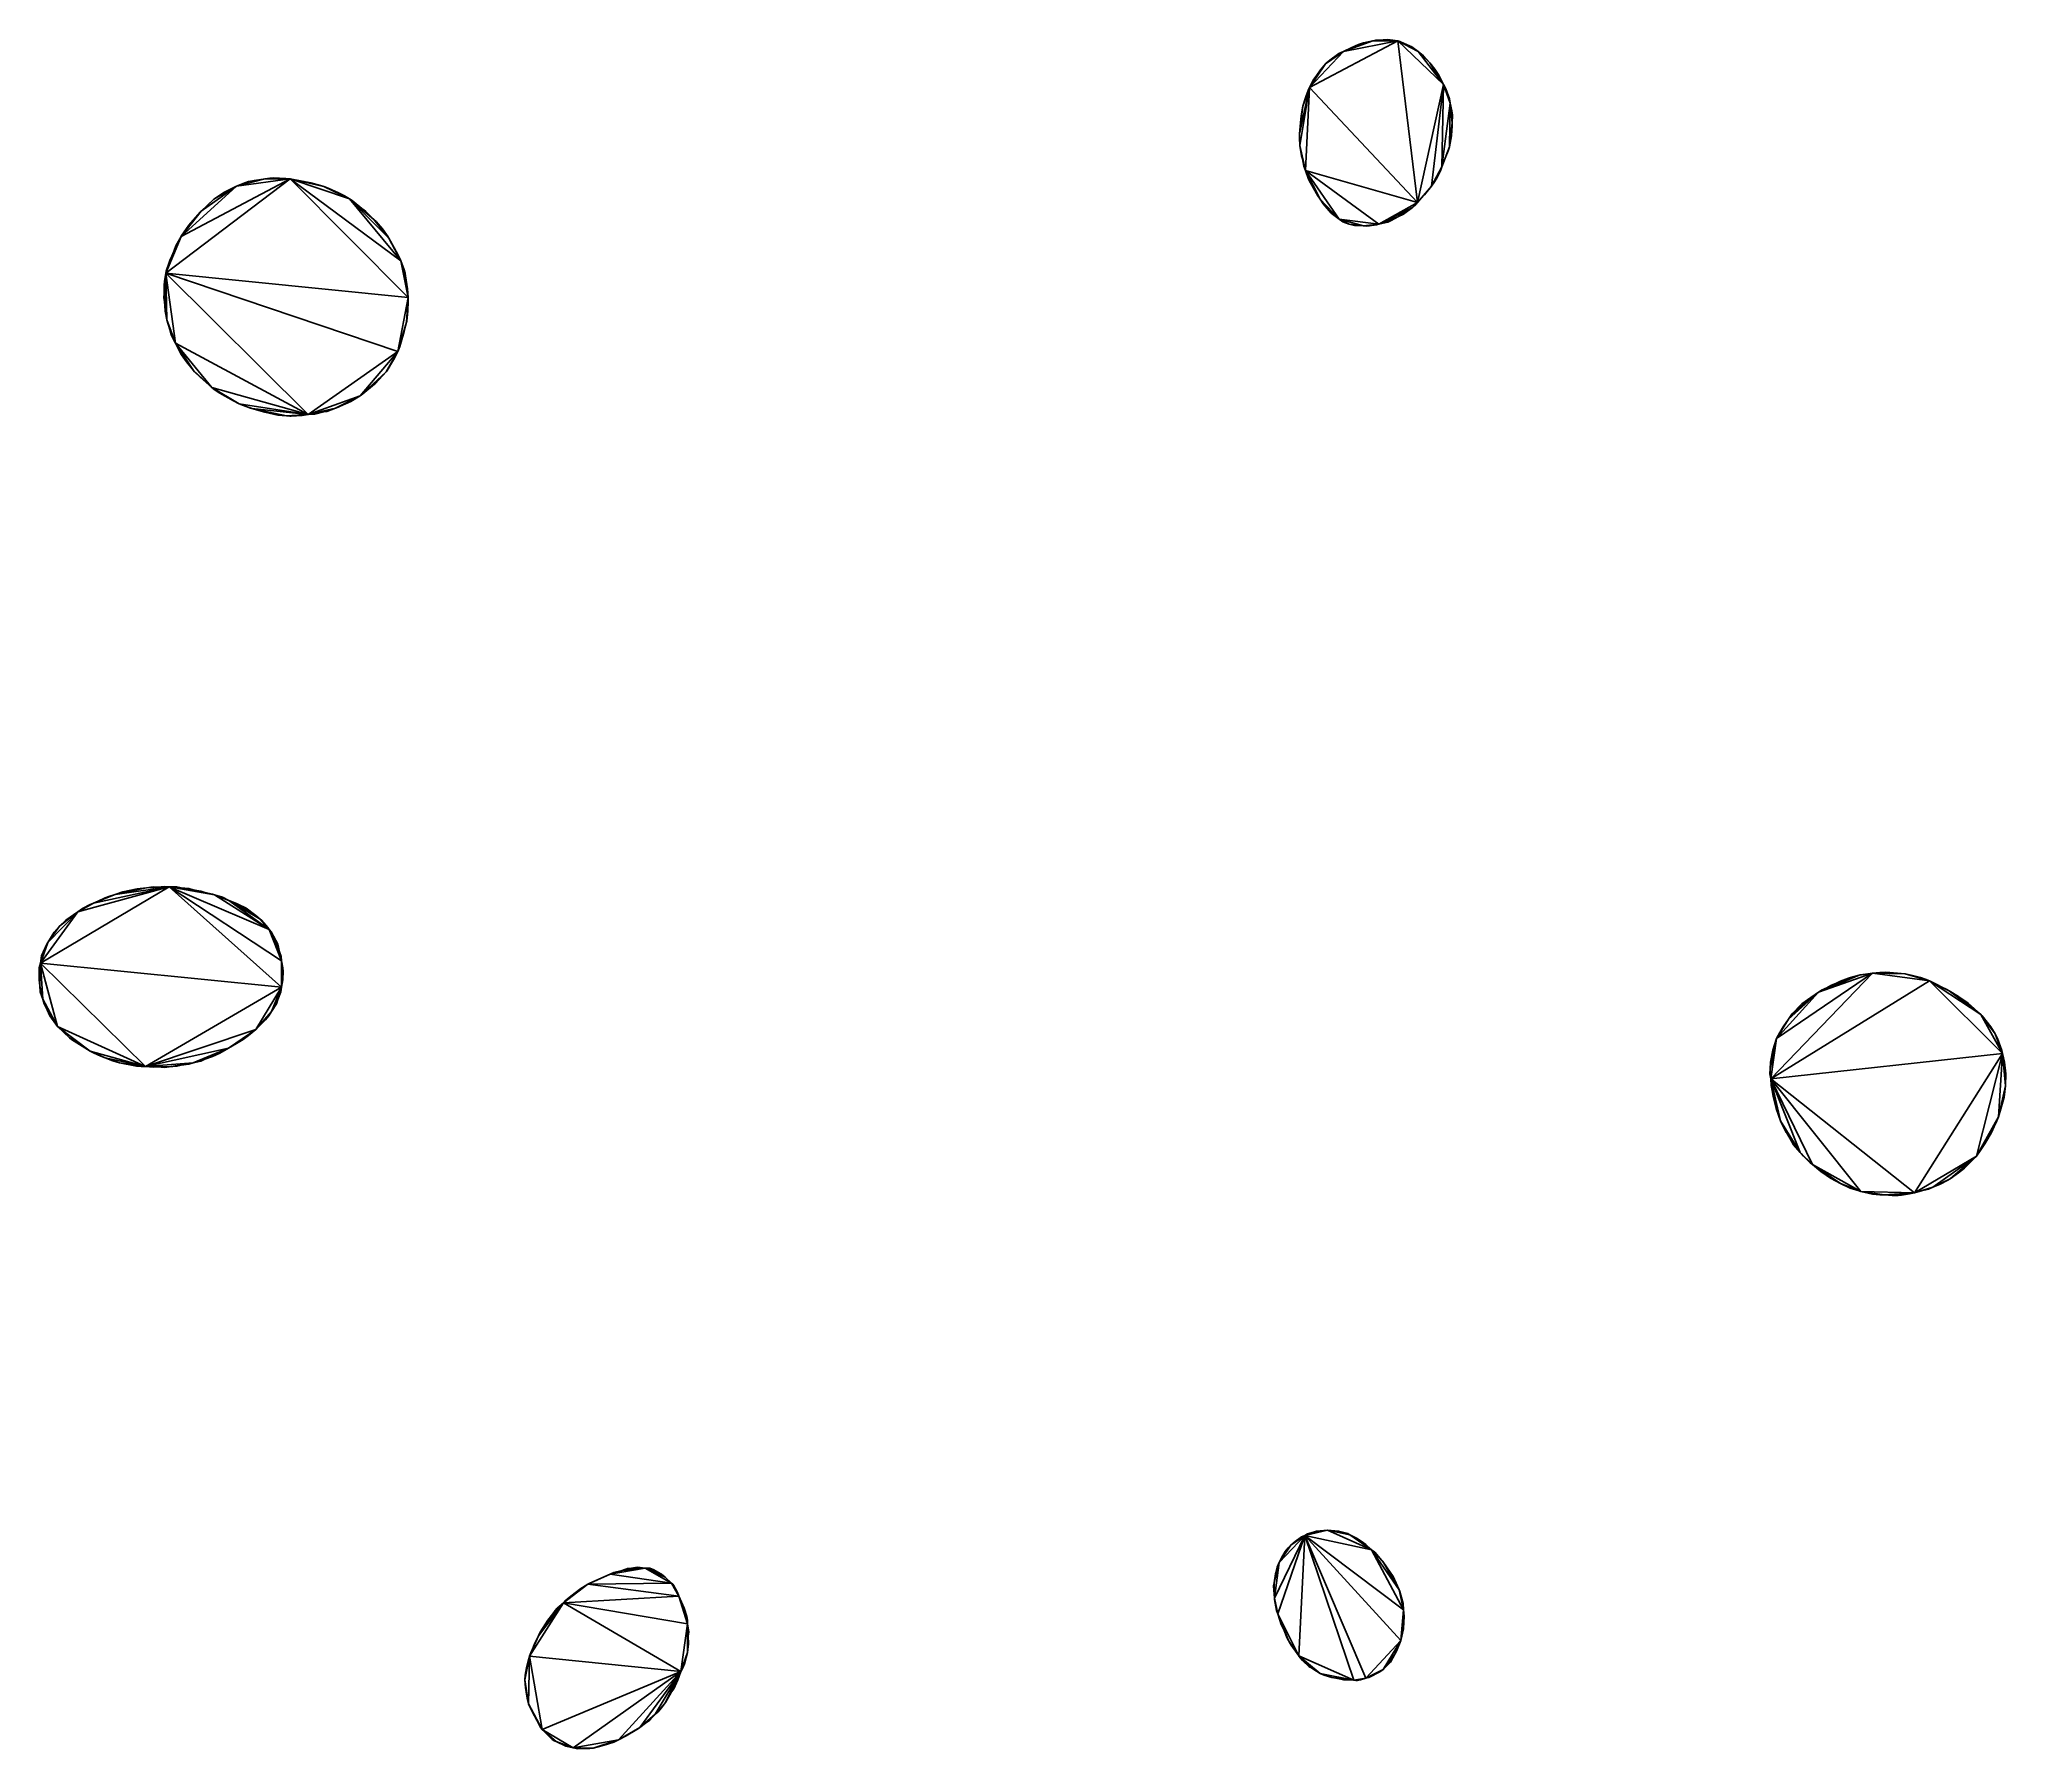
# Model space of a CAD drawing. Extents: x -57 to 72, y -54 to 58.
import ezdxf

# ---------------------------------------------------------------- set-up
doc = ezdxf.new("R2010")
doc.units = 0

msp = doc.modelspace()

# ---------------------------------------------------------------- linework, layer by layer
for points in [[(32.45, 57.97, 152), (28.9, 57.28, 152), (26.66, 54.91, 152)], [(33.74, 47.39, 152), (32.45, 57.97, 152), (26.66, 54.91, 152)], [(30.82, 57.98, 152), (29.88, 57.73, 152), (28.9, 57.28, 152)], [(32.45, 57.97, 152), (30.82, 57.98, 152), (28.9, 57.28, 152)], [(30.82, 57.98, 152), (30.21, 57.85, 152), (29.88, 57.73, 152)], [(31.16, 58.02, 152), (31.01, 58.02, 152), (30.82, 57.98, 152)], [(32.45, 57.97, 152), (31.16, 58.02, 152), (30.82, 57.98, 152)], [(32.45, 57.97, 152), (31.8, 58.07, 152), (31.16, 58.02, 152)], [(32.87, 57.79, 152), (32.59, 57.93, 152), (32.45, 57.97, 152)], [(33.78, 57.28, 152), (32.87, 57.79, 152), (32.45, 57.97, 152)], [(35.45, 55.11, 152), (33.78, 57.28, 152), (32.45, 57.97, 152)], [(33.74, 47.39, 152), (35.45, 55.11, 152), (32.45, 57.97, 152)], [(28.9, 57.28, 152), (27.72, 56.47, 152), (26.66, 54.91, 152)], [(28.9, 57.28, 152), (28.01, 56.71, 152), (27.72, 56.47, 152)], [(28.01, 56.71, 152), (27.78, 56.54, 152), (27.72, 56.47, 152)], [(28.9, 57.28, 152), (28.59, 57.14, 152), (28.01, 56.71, 152)], [(29.88, 57.73, 152), (29.4, 57.52, 152), (28.9, 57.28, 152)], [(33.78, 57.28, 152), (33.36, 57.59, 152), (32.87, 57.79, 152)], [(34.54, 56.54, 152), (34.14, 56.99, 152), (33.78, 57.28, 152)], [(35.45, 55.11, 152), (34.54, 56.54, 152), (33.78, 57.28, 152)], [(27.72, 56.47, 152), (27.15, 55.72, 152), (26.66, 54.91, 152)], [(27.15, 55.72, 152), (26.95, 55.46, 152), (26.66, 54.91, 152)], [(27.72, 56.47, 152), (27.39, 56.07, 152), (27.15, 55.72, 152)], [(35.45, 55.11, 152), (34.87, 56.12, 152), (34.54, 56.54, 152)], [(35.45, 55.11, 152), (35.13, 55.72, 152), (34.87, 56.12, 152)], [(26.66, 54.91, 152), (26.24, 53.69, 152), (26.02, 51.88, 152)], [(26.66, 54.91, 152), (26.02, 51.88, 152), (26.03, 51.12, 152)], [(26.66, 54.91, 152), (26.03, 51.12, 152), (26.41, 49.48, 152)], [(26.66, 54.91, 152), (26.42, 54.31, 152), (26.24, 53.69, 152)], [(26.42, 54.31, 152), (26.38, 54.18, 152), (26.24, 53.69, 152)], [(33.74, 47.39, 152), (26.66, 54.91, 152), (26.41, 49.48, 152)], [(26.66, 54.91, 152), (26.58, 54.73, 152), (26.42, 54.31, 152)], [(33.74, 47.39, 152), (34.65, 48.46, 152), (35.45, 55.11, 152)], [(34.65, 48.46, 152), (35.33, 49.73, 152), (35.45, 55.11, 152)], [(35.33, 49.73, 152), (35.87, 53.88, 152), (35.45, 55.11, 152)], [(35.87, 53.88, 152), (35.53, 54.97, 152), (35.45, 55.11, 152)], [(35.87, 53.88, 152), (35.6, 54.82, 152), (35.53, 54.97, 152)], [(35.87, 53.88, 152), (35.83, 54.18, 152), (35.6, 54.82, 152)], [(26.24, 53.69, 152), (26.07, 52.61, 152), (26.02, 51.88, 152)], [(26.24, 53.69, 152), (26.12, 53.06, 152), (26.07, 52.61, 152)], [(35.33, 49.73, 152), (35.83, 51.03, 152), (35.87, 53.88, 152)], [(35.83, 51.03, 152), (36.01, 52.61, 152), (35.87, 53.88, 152)], [(36.01, 52.61, 152), (35.98, 53.39, 152), (35.87, 53.88, 152)], [(36.01, 52.61, 152), (36.03, 53.11, 152), (35.98, 53.39, 152)], [(26.02, 51.88, 152), (26.01, 51.82, 152), (26.02, 51.59, 152)], [(26.02, 51.88, 152), (26.02, 51.59, 152), (26.03, 51.12, 152)], [(35.83, 51.03, 152), (35.97, 51.8, 152), (36.01, 52.61, 152)], [(35.83, 51.03, 152), (35.96, 51.76, 152), (35.97, 51.8, 152)], [(35.97, 51.8, 152), (36.02, 52.39, 152), (36.01, 52.61, 152)], [(26.03, 51.12, 152), (26.14, 50.45, 152), (26.2, 50.24, 152)], [(26.03, 51.12, 152), (26.2, 50.24, 152), (26.41, 49.48, 152)], [(26.2, 50.24, 152), (26.29, 49.77, 152), (26.41, 49.48, 152)], [(35.33, 49.73, 152), (35.56, 50.29, 152), (35.83, 51.03, 152)], [(35.56, 50.29, 152), (35.74, 50.77, 152), (35.83, 51.03, 152)], [(-41.72, 48.94, 152), (-42.8, 48.76, 152), (-43.59, 48.46, 152)], [(-40.08, 48.93, 152), (-41.72, 48.94, 152), (-43.59, 48.46, 152)], [(-41.72, 48.94, 152), (-42.42, 48.83, 152), (-42.8, 48.76, 152)], [(-41.18, 49, 152), (-41.41, 48.98, 152), (-41.72, 48.94, 152)], [(-40.08, 48.93, 152), (-41.18, 49, 152), (-41.72, 48.94, 152)], [(-40.08, 48.93, 152), (-40.36, 48.95, 152), (-41.18, 49, 152)], [(26.41, 49.48, 152), (26.61, 48.92, 152), (26.73, 48.67, 152)], [(26.41, 49.48, 152), (26.73, 48.67, 152), (27.36, 47.6, 152)], [(26.41, 49.48, 152), (27.36, 47.6, 152), (28.61, 46.29, 152)], [(26.41, 49.48, 152), (28.61, 46.29, 152), (31.21, 45.96, 152)], [(26.41, 49.48, 152), (31.21, 45.96, 152), (33.74, 47.39, 152)], [(34.65, 48.46, 152), (34.82, 48.67, 152), (35.33, 49.73, 152)], [(34.82, 48.67, 152), (35.01, 48.99, 152), (35.33, 49.73, 152)], [(35.01, 48.99, 152), (35.25, 49.46, 152), (35.33, 49.73, 152)], [(-40.08, 48.93, 152), (-47.22, 45.17, 152), (-48.22, 42.77, 152)], [(-32.35, 41.16, 152), (-40.08, 48.93, 152), (-48.22, 42.77, 152)], [(-40.08, 48.93, 152), (-43.59, 48.46, 152), (-47.22, 45.17, 152)], [(-43.59, 48.46, 152), (-45.92, 46.82, 152), (-47.22, 45.17, 152)], [(-43.59, 48.46, 152), (-45.07, 47.6, 152), (-45.92, 46.82, 152)], [(-43.59, 48.46, 152), (-44.38, 48.07, 152), (-45.07, 47.6, 152)], [(-42.8, 48.76, 152), (-43.06, 48.68, 152), (-43.59, 48.46, 152)], [(-38.72, 48.68, 152), (-39.18, 48.77, 152), (-40.08, 48.93, 152)], [(-37.88, 48.44, 152), (-38.72, 48.68, 152), (-40.08, 48.93, 152)], [(-36.2, 47.63, 152), (-37.88, 48.44, 152), (-40.08, 48.93, 152)], [(-32.84, 43.56, 152), (-36.2, 47.63, 152), (-40.08, 48.93, 152)], [(-32.35, 41.16, 152), (-32.84, 43.56, 152), (-40.08, 48.93, 152)], [(-37.88, 48.44, 152), (-37.94, 48.46, 152), (-38.72, 48.68, 152)], [(-36.91, 48.01, 152), (-37.6, 48.33, 152), (-37.88, 48.44, 152)], [(-36.2, 47.63, 152), (-36.91, 48.01, 152), (-37.88, 48.44, 152)], [(-36.2, 47.63, 152), (-36.53, 47.82, 152), (-36.91, 48.01, 152)], [(26.73, 48.67, 152), (27.21, 47.83, 152), (27.36, 47.6, 152)], [(33.74, 47.39, 152), (34.21, 47.88, 152), (34.65, 48.46, 152)], [(-45.92, 46.82, 152), (-46.71, 45.91, 152), (-47.22, 45.17, 152)], [(-45.92, 46.82, 152), (-45.97, 46.76, 152), (-46.71, 45.91, 152)], [(-45.07, 47.6, 152), (-45.15, 47.53, 152), (-45.92, 46.82, 152)], [(-35.39, 47, 152), (-36.03, 47.52, 152), (-36.2, 47.63, 152)], [(-34.6, 46.28, 152), (-35.39, 47, 152), (-36.2, 47.63, 152)], [(-33.63, 45.06, 152), (-34.6, 46.28, 152), (-36.2, 47.63, 152)], [(-32.84, 43.56, 152), (-33.63, 45.06, 152), (-36.2, 47.63, 152)], [(-34.6, 46.28, 152), (-35.25, 46.9, 152), (-35.39, 47, 152)], [(-34.6, 46.28, 152), (-35.13, 46.79, 152), (-35.25, 46.9, 152)], [(27.36, 47.6, 152), (27.57, 47.3, 152), (27.83, 46.99, 152)], [(27.36, 47.6, 152), (27.83, 46.99, 152), (28.61, 46.29, 152)], [(27.83, 46.99, 152), (28.08, 46.69, 152), (28.61, 46.29, 152)], [(31.21, 45.96, 152), (33.41, 47.06, 152), (33.74, 47.39, 152)], [(31.21, 45.96, 152), (32.45, 46.44, 152), (33.41, 47.06, 152)], [(31.21, 45.96, 152), (32.01, 46.2, 152), (32.45, 46.44, 152)], [(32.45, 46.44, 152), (32.82, 46.63, 152), (33.41, 47.06, 152)], [(33.41, 47.06, 152), (33.46, 47.1, 152), (33.74, 47.39, 152)], [(33.46, 47.1, 152), (33.64, 47.26, 152), (33.74, 47.39, 152)], [(-47.22, 45.17, 152), (-48.01, 43.45, 152), (-48.22, 42.77, 152)], [(-47.22, 45.17, 152), (-47.84, 43.88, 152), (-48.01, 43.45, 152)], [(-47.22, 45.17, 152), (-47.71, 44.18, 152), (-47.84, 43.88, 152)], [(-47.22, 45.17, 152), (-47.57, 44.55, 152), (-47.71, 44.18, 152)], [(-46.71, 45.91, 152), (-47.21, 45.19, 152), (-47.22, 45.17, 152)], [(-34.04, 45.67, 152), (-34.46, 46.14, 152), (-34.6, 46.28, 152)], [(-33.65, 45.1, 152), (-34.04, 45.67, 152), (-34.6, 46.28, 152)], [(-33.63, 45.06, 152), (-33.65, 45.1, 152), (-34.6, 46.28, 152)], [(-33.65, 45.1, 152), (-33.67, 45.13, 152), (-34.04, 45.67, 152)], [(-33.63, 45.06, 152), (-33.64, 45.08, 152), (-33.65, 45.1, 152)], [(28.61, 46.29, 152), (28.85, 46.12, 152), (29.27, 45.96, 152)], [(28.61, 46.29, 152), (29.27, 45.96, 152), (30.2, 45.85, 152)], [(28.61, 46.29, 152), (30.2, 45.85, 152), (31.21, 45.96, 152)], [(29.27, 45.96, 152), (29.62, 45.88, 152), (30.2, 45.85, 152)], [(30.2, 45.85, 152), (30.58, 45.85, 152), (31.21, 45.96, 152)], [(30.2, 45.85, 152), (30.41, 45.83, 152), (30.58, 45.85, 152)], [(30.58, 45.85, 152), (31.06, 45.93, 152), (31.21, 45.96, 152)], [(31.21, 45.96, 152), (31.8, 46.1, 152), (32.01, 46.2, 152)], [(-47.84, 43.88, 152), (-47.97, 43.58, 152), (-48.01, 43.45, 152)], [(-33.03, 43.99, 152), (-33.24, 44.38, 152), (-33.63, 45.06, 152)], [(-32.84, 43.56, 152), (-33.03, 43.99, 152), (-33.63, 45.06, 152)], [(-48.22, 42.77, 152), (-48.31, 42.22, 152), (-48.33, 41.97, 152)], [(-48.22, 42.77, 152), (-48.33, 41.97, 152), (-48.33, 41.43, 152)], [(-48.22, 42.77, 152), (-48.33, 41.43, 152), (-48.32, 40.88, 152)], [(-48.22, 42.77, 152), (-48.32, 40.88, 152), (-48.3, 40.64, 152)], [(-48.22, 42.77, 152), (-48.3, 40.64, 152), (-48.15, 39.7, 152)], [(-48.01, 43.45, 152), (-48.2, 42.88, 152), (-48.22, 42.77, 152)], [(-33.04, 37.64, 152), (-32.35, 41.16, 152), (-48.22, 42.77, 152)], [(-38.9, 33.5, 152), (-33.04, 37.64, 152), (-48.22, 42.77, 152)], [(-48.22, 42.77, 152), (-48.15, 39.7, 152), (-47.6, 38.17, 152)], [(-48.22, 42.77, 152), (-47.6, 38.17, 152), (-38.9, 33.5, 152)], [(-32.56, 42.77, 152), (-32.62, 42.97, 152), (-32.84, 43.56, 152)], [(-32.54, 42.59, 152), (-32.56, 42.77, 152), (-32.84, 43.56, 152)], [(-32.35, 41.16, 152), (-32.54, 42.59, 152), (-32.84, 43.56, 152)], [(-32.35, 41.16, 152), (-32.4, 41.73, 152), (-32.54, 42.59, 152)], [(-48.33, 41.43, 152), (-48.35, 41.16, 152), (-48.32, 40.88, 152)], [(-48.3, 40.64, 152), (-48.26, 40.28, 152), (-48.15, 39.7, 152)], [(-33.04, 37.64, 152), (-32.47, 39.55, 152), (-32.35, 41.16, 152)], [(-32.47, 39.55, 152), (-32.38, 40.27, 152), (-32.35, 41.16, 152)], [(-32.47, 39.55, 152), (-32.45, 39.61, 152), (-32.38, 40.27, 152)], [(-32.38, 40.27, 152), (-32.35, 40.94, 152), (-32.35, 41.16, 152)], [(-48.15, 39.7, 152), (-48.11, 39.57, 152), (-47.96, 39.08, 152)], [(-48.15, 39.7, 152), (-47.96, 39.08, 152), (-47.6, 38.17, 152)], [(-47.96, 39.08, 152), (-47.87, 38.75, 152), (-47.6, 38.17, 152)], [(-47.87, 38.75, 152), (-47.81, 38.59, 152), (-47.6, 38.17, 152)], [(-33.04, 37.64, 152), (-32.81, 38.27, 152), (-32.47, 39.55, 152)], [(-32.81, 38.27, 152), (-32.61, 38.94, 152), (-32.47, 39.55, 152)], [(-47.6, 38.17, 152), (-47.23, 37.47, 152), (-47.2, 37.42, 152)], [(-47.6, 38.17, 152), (-47.2, 37.42, 152), (-46.42, 36.39, 152)], [(-47.6, 38.17, 152), (-46.42, 36.39, 152), (-45.22, 35.28, 152)], [(-47.6, 38.17, 152), (-45.22, 35.28, 152), (-38.9, 33.5, 152)], [(-47.2, 37.42, 152), (-46.87, 36.96, 152), (-46.42, 36.39, 152)], [(-38.9, 33.5, 152), (-35.49, 34.73, 152), (-33.04, 37.64, 152)], [(-35.49, 34.73, 152), (-33.79, 36.3, 152), (-33.04, 37.64, 152)], [(-33.79, 36.3, 152), (-33.73, 36.39, 152), (-33.04, 37.64, 152)], [(-33.73, 36.39, 152), (-33.31, 37.08, 152), (-33.04, 37.64, 152)], [(-33.04, 37.64, 152), (-32.91, 37.95, 152), (-32.81, 38.27, 152)], [(-46.42, 36.39, 152), (-46.39, 36.34, 152), (-46.34, 36.29, 152)], [(-46.42, 36.39, 152), (-46.34, 36.29, 152), (-45.22, 35.28, 152)], [(-46.34, 36.29, 152), (-45.98, 35.94, 152), (-45.22, 35.28, 152)], [(-35.49, 34.73, 152), (-34.55, 35.49, 152), (-33.79, 36.3, 152)], [(-34.55, 35.49, 152), (-34.5, 35.54, 152), (-33.79, 36.3, 152)], [(-33.79, 36.3, 152), (-33.76, 36.34, 152), (-33.73, 36.39, 152)], [(-45.22, 35.28, 152), (-45.12, 35.18, 152), (-44.68, 34.9, 152)], [(-45.22, 35.28, 152), (-44.68, 34.9, 152), (-43.42, 34.21, 152)], [(-45.22, 35.28, 152), (-43.42, 34.21, 152), (-38.9, 33.5, 152)], [(-44.68, 34.9, 152), (-43.8, 34.41, 152), (-43.42, 34.21, 152)], [(-35.49, 34.73, 152), (-35.32, 34.85, 152), (-34.55, 35.49, 152)], [(-43.42, 34.21, 152), (-42.68, 33.92, 152), (-42.6, 33.9, 152)], [(-43.42, 34.21, 152), (-42.6, 33.9, 152), (-38.9, 33.5, 152)], [(-42.68, 33.92, 152), (-42.63, 33.91, 152), (-42.6, 33.9, 152)], [(-42.6, 33.9, 152), (-41.75, 33.66, 152), (-40.32, 33.41, 152)], [(-42.6, 33.9, 152), (-40.32, 33.41, 152), (-38.9, 33.5, 152)], [(-41.75, 33.66, 152), (-40.89, 33.47, 152), (-40.32, 33.41, 152)], [(-40.32, 33.41, 152), (-40.02, 33.4, 152), (-38.9, 33.5, 152)], [(-40.02, 33.4, 152), (-39.29, 33.44, 152), (-38.9, 33.5, 152)], [(-38.9, 33.5, 152), (-37.12, 33.91, 152), (-35.49, 34.73, 152)], [(-38.9, 33.5, 152), (-37.89, 33.67, 152), (-37.12, 33.91, 152)], [(-38.9, 33.5, 152), (-38.48, 33.53, 152), (-37.89, 33.67, 152)], [(-37.89, 33.67, 152), (-37.68, 33.7, 152), (-37.12, 33.91, 152)], [(-37.12, 33.91, 152), (-36.81, 34.05, 152), (-35.49, 34.73, 152)], [(-37.12, 33.91, 152), (-36.93, 33.99, 152), (-36.81, 34.05, 152)], [(-36.81, 34.05, 152), (-36.1, 34.36, 152), (-35.49, 34.73, 152)], [(-40.32, 33.41, 152), (-40.11, 33.4, 152), (-40.02, 33.4, 152)], [(-48, 2.57, 152), (-48.28, 2.59, 152), (-48.79, 2.55, 152)], [(-48, 2.57, 152), (-53.98, 0.94, 152), (-56.44, -2.43, 152)], [(-40.64, -4, 152), (-48, 2.57, 152), (-56.44, -2.43, 152)], [(-48, 2.57, 152), (-52.97, 1.5, 152), (-53.98, 0.94, 152)], [(-52.97, 1.5, 152), (-53.64, 1.17, 152), (-53.98, 0.94, 152)], [(-52.97, 1.5, 152), (-53.18, 1.42, 152), (-53.64, 1.17, 152)], [(-48, 2.57, 152), (-51.54, 2.08, 152), (-52.97, 1.5, 152)], [(-51.54, 2.08, 152), (-52.66, 1.63, 152), (-52.97, 1.5, 152)], [(-51.54, 2.08, 152), (-52.19, 1.85, 152), (-52.66, 1.63, 152)], [(-51.54, 2.08, 152), (-51.96, 1.95, 152), (-52.19, 1.85, 152)], [(-48, 2.57, 152), (-49.48, 2.51, 152), (-51.54, 2.08, 152)], [(-49.48, 2.51, 152), (-50.1, 2.44, 152), (-51.54, 2.08, 152)], [(-50.1, 2.44, 152), (-51.05, 2.24, 152), (-51.54, 2.08, 152)], [(-49.48, 2.51, 152), (-49.86, 2.47, 152), (-50.1, 2.44, 152)], [(-48.79, 2.55, 152), (-49.06, 2.57, 152), (-49.48, 2.51, 152)], [(-48, 2.57, 152), (-48.79, 2.55, 152), (-49.48, 2.51, 152)], [(-47.22, 2.51, 152), (-47.5, 2.57, 152), (-48, 2.57, 152)], [(-46.44, 2.38, 152), (-47.22, 2.51, 152), (-48, 2.57, 152)], [(-45.03, 2.05, 152), (-46.44, 2.38, 152), (-48, 2.57, 152)], [(-41.45, -0.21, 152), (-45.03, 2.05, 152), (-48, 2.57, 152)], [(-40.64, -2.27, 152), (-41.45, -0.21, 152), (-48, 2.57, 152)], [(-40.64, -4, 152), (-40.64, -2.27, 152), (-48, 2.57, 152)], [(-46.44, 2.38, 152), (-46.72, 2.46, 152), (-47.22, 2.51, 152)], [(-45.66, 2.21, 152), (-45.94, 2.3, 152), (-46.44, 2.38, 152)], [(-45.03, 2.05, 152), (-45.66, 2.21, 152), (-46.44, 2.38, 152)], [(-45.03, 2.05, 152), (-45.16, 2.1, 152), (-45.66, 2.21, 152)], [(-44.52, 1.89, 152), (-44.7, 1.95, 152), (-45.03, 2.05, 152)], [(-44.1, 1.69, 152), (-44.52, 1.89, 152), (-45.03, 2.05, 152)], [(-41.45, -0.21, 152), (-44.1, 1.69, 152), (-45.03, 2.05, 152)], [(-44.1, 1.69, 152), (-44.38, 1.82, 152), (-44.52, 1.89, 152)], [(-43.46, 1.41, 152), (-43.6, 1.49, 152), (-44.1, 1.69, 152)], [(-42.04, 0.45, 152), (-43.46, 1.41, 152), (-44.1, 1.69, 152)], [(-41.45, -0.21, 152), (-42.04, 0.45, 152), (-44.1, 1.69, 152)], [(-42.04, 0.45, 152), (-42.96, 1.17, 152), (-43.46, 1.41, 152)], [(-53.98, 0.94, 152), (-55.95, -1.07, 152), (-56.44, -2.43, 152)], [(-53.98, 0.94, 152), (-55.18, -0.01, 152), (-55.95, -1.07, 152)], [(-53.98, 0.94, 152), (-54.77, 0.39, 152), (-55.18, -0.01, 152)], [(-53.64, 1.17, 152), (-53.75, 1.11, 152), (-53.98, 0.94, 152)], [(-42.04, 0.45, 152), (-42.32, 0.7, 152), (-42.96, 1.17, 152)], [(-41.8, 0.21, 152), (-41.96, 0.39, 152), (-42.04, 0.45, 152)], [(-41.54, -0.08, 152), (-41.8, 0.21, 152), (-42.04, 0.45, 152)], [(-41.45, -0.21, 152), (-41.54, -0.08, 152), (-42.04, 0.45, 152)], [(-55.95, -1.07, 152), (-56.37, -1.95, 152), (-56.44, -2.43, 152)], [(-55.95, -1.07, 152), (-56.02, -1.17, 152), (-56.37, -1.95, 152)], [(-55.18, -0.01, 152), (-55.53, -0.39, 152), (-55.95, -1.07, 152)], [(-41.17, -0.66, 152), (-41.3, -0.39, 152), (-41.45, -0.21, 152)], [(-40.9, -1.17, 152), (-41.17, -0.66, 152), (-41.45, -0.21, 152)], [(-40.77, -1.69, 152), (-40.9, -1.17, 152), (-41.45, -0.21, 152)], [(-40.64, -2.27, 152), (-40.77, -1.69, 152), (-41.45, -0.21, 152)], [(-56.44, -2.43, 152), (-56.51, -2.73, 152), (-56.51, -3.52, 152)], [(-56.44, -2.43, 152), (-56.51, -3.52, 152), (-56.47, -3.91, 152)], [(-56.44, -2.43, 152), (-56.47, -3.91, 152), (-56.28, -4.77, 152)], [(-56.44, -2.43, 152), (-56.28, -4.77, 152), (-55.31, -6.57, 152)], [(-56.44, -2.43, 152), (-55.31, -6.57, 152), (-49.55, -9.19, 152)], [(-56.44, -2.43, 152), (-49.55, -9.19, 152), (-40.64, -4, 152)], [(-40.64, -2.27, 152), (-40.67, -1.98, 152), (-40.77, -1.69, 152)], [(-40.55, -2.95, 152), (-40.56, -2.73, 152), (-40.64, -2.27, 152)], [(-40.64, -4, 152), (-40.55, -2.95, 152), (-40.64, -2.27, 152)], [(-40.64, -4, 152), (-40.57, -3.52, 152), (-40.55, -2.95, 152)], [(63.54, -3.08, 152), (57.26, -7.36, 152), (56.87, -10, 152)], [(67.26, -3.58, 152), (63.54, -3.08, 152), (56.87, -10, 152)], [(72.05, -8.34, 152), (67.26, -3.58, 152), (56.87, -10, 152)], [(63.54, -3.08, 152), (59.99, -4.33, 152), (57.26, -7.36, 152)], [(63.54, -3.08, 152), (62.67, -3.2, 152), (59.99, -4.33, 152)], [(62.67, -3.2, 152), (61.17, -3.73, 152), (59.99, -4.33, 152)], [(61.17, -3.73, 152), (60.55, -4.03, 152), (59.99, -4.33, 152)], [(61.17, -3.73, 152), (60.81, -3.89, 152), (60.55, -4.03, 152)], [(62.67, -3.2, 152), (61.96, -3.41, 152), (61.17, -3.73, 152)], [(61.96, -3.41, 152), (61.45, -3.61, 152), (61.17, -3.73, 152)], [(62.67, -3.2, 152), (62.1, -3.37, 152), (61.96, -3.41, 152)], [(63.54, -3.08, 152), (63.38, -3.09, 152), (62.67, -3.2, 152)], [(63.38, -3.09, 152), (62.75, -3.18, 152), (62.67, -3.2, 152)], [(62.75, -3.18, 152), (62.74, -3.19, 152), (62.67, -3.2, 152)], [(64.36, -3.02, 152), (64.02, -3.03, 152), (63.54, -3.08, 152)], [(64.67, -3.03, 152), (64.36, -3.02, 152), (63.54, -3.08, 152)], [(65.68, -3.13, 152), (64.67, -3.03, 152), (63.54, -3.08, 152)], [(67.26, -3.58, 152), (65.68, -3.13, 152), (63.54, -3.08, 152)], [(65.68, -3.13, 152), (64.87, -3.05, 152), (64.67, -3.03, 152)], [(66.69, -3.37, 152), (66.16, -3.24, 152), (65.68, -3.13, 152)], [(67.26, -3.58, 152), (66.69, -3.37, 152), (65.68, -3.13, 152)], [(67.26, -3.58, 152), (67.06, -3.5, 152), (66.69, -3.37, 152)], [(68.08, -3.99, 152), (67.48, -3.69, 152), (67.26, -3.58, 152)], [(68.56, -4.23, 152), (68.08, -3.99, 152), (67.26, -3.58, 152)], [(70.64, -5.78, 152), (68.56, -4.23, 152), (67.26, -3.58, 152)], [(72.05, -8.34, 152), (70.64, -5.78, 152), (67.26, -3.58, 152)], [(-56.47, -3.91, 152), (-56.45, -4.3, 152), (-56.28, -4.77, 152)], [(-56.28, -4.77, 152), (-56.19, -5.08, 152), (-55.99, -5.47, 152)], [(-56.28, -4.77, 152), (-55.99, -5.47, 152), (-55.31, -6.57, 152)], [(-49.55, -9.19, 152), (-42.34, -6.76, 152), (-40.64, -4, 152)], [(-42.34, -6.76, 152), (-41.3, -5.58, 152), (-40.64, -4, 152)], [(-41.3, -5.58, 152), (-40.89, -4.8, 152), (-40.64, -4, 152)], [(-41.3, -5.58, 152), (-40.97, -5.08, 152), (-40.89, -4.8, 152)], [(-40.89, -4.8, 152), (-40.69, -4.3, 152), (-40.64, -4, 152)], [(59.99, -4.33, 152), (58.03, -6.09, 152), (57.26, -7.36, 152)], [(59.99, -4.33, 152), (58.25, -5.77, 152), (58.03, -6.09, 152)], [(59.99, -4.33, 152), (58.92, -5.08, 152), (58.25, -5.77, 152)], [(58.92, -5.08, 152), (58.91, -5.09, 152), (58.25, -5.77, 152)], [(59.99, -4.33, 152), (59.49, -4.66, 152), (58.92, -5.08, 152)], [(60.55, -4.03, 152), (60.2, -4.2, 152), (59.99, -4.33, 152)], [(68.56, -4.23, 152), (68.4, -4.15, 152), (68.08, -3.99, 152)], [(69.2, -4.63, 152), (69.17, -4.61, 152), (68.56, -4.23, 152)], [(70.64, -5.78, 152), (69.2, -4.63, 152), (68.56, -4.23, 152)], [(70.64, -5.78, 152), (69.8, -5.05, 152), (69.2, -4.63, 152)], [(-55.99, -5.47, 152), (-55.81, -5.86, 152), (-55.31, -6.57, 152)], [(-42.34, -6.76, 152), (-41.7, -6.14, 152), (-41.3, -5.58, 152)], [(-42.34, -6.76, 152), (-42.18, -6.62, 152), (-41.7, -6.14, 152)], [(-41.7, -6.14, 152), (-41.47, -5.86, 152), (-41.3, -5.58, 152)], [(58.03, -6.09, 152), (57.47, -6.97, 152), (57.26, -7.36, 152)], [(58.03, -6.09, 152), (57.68, -6.59, 152), (57.47, -6.97, 152)], [(58.25, -5.77, 152), (58.12, -5.95, 152), (58.03, -6.09, 152)], [(58.25, -5.77, 152), (58.2, -5.83, 152), (58.12, -5.95, 152)], [(70.72, -5.86, 152), (70.68, -5.82, 152), (70.64, -5.78, 152)], [(71.56, -7.04, 152), (70.72, -5.86, 152), (70.64, -5.78, 152)], [(72.05, -8.34, 152), (71.56, -7.04, 152), (70.64, -5.78, 152)], [(71.56, -7.04, 152), (71.29, -6.59, 152), (70.72, -5.86, 152)], [(-55.31, -6.57, 152), (-55.24, -6.64, 152), (-54.53, -7.32, 152)], [(-55.31, -6.57, 152), (-54.53, -7.32, 152), (-53.19, -8.19, 152)], [(-55.31, -6.57, 152), (-53.19, -8.19, 152), (-49.55, -9.19, 152)], [(-54.53, -7.32, 152), (-54.41, -7.42, 152), (-53.19, -8.19, 152)], [(-49.55, -9.19, 152), (-44.12, -7.98, 152), (-42.34, -6.76, 152)], [(-44.12, -7.98, 152), (-42.99, -7.28, 152), (-42.34, -6.76, 152)], [(-44.12, -7.98, 152), (-43.27, -7.49, 152), (-42.99, -7.28, 152)], [(-44.12, -7.98, 152), (-43.6, -7.69, 152), (-43.27, -7.49, 152)], [(-43.27, -7.49, 152), (-43.17, -7.42, 152), (-42.99, -7.28, 152)], [(-42.99, -7.28, 152), (-42.82, -7.16, 152), (-42.34, -6.76, 152)], [(57.26, -7.36, 152), (56.86, -8.9, 152), (56.84, -9.34, 152)], [(57.26, -7.36, 152), (56.84, -9.34, 152), (56.87, -10, 152)], [(57.26, -7.36, 152), (57, -8.11, 152), (56.86, -8.9, 152)], [(71.92, -7.91, 152), (71.72, -7.36, 152), (71.56, -7.04, 152)], [(72.05, -8.34, 152), (71.92, -7.91, 152), (71.56, -7.04, 152)], [(-53.19, -8.19, 152), (-52.97, -8.3, 152), (-52.19, -8.61, 152)], [(-53.19, -8.19, 152), (-52.19, -8.61, 152), (-49.55, -9.19, 152)], [(-52.97, -8.3, 152), (-52.48, -8.51, 152), (-52.19, -8.61, 152)], [(-52.19, -8.61, 152), (-51.75, -8.79, 152), (-51.25, -8.95, 152)], [(-52.19, -8.61, 152), (-51.25, -8.95, 152), (-49.55, -9.19, 152)], [(-51.75, -8.79, 152), (-51.41, -8.91, 152), (-51.25, -8.95, 152)], [(-51.25, -8.95, 152), (-51.12, -8.98, 152), (-50.14, -9.17, 152)], [(-51.25, -8.95, 152), (-50.14, -9.17, 152), (-49.55, -9.19, 152)], [(-49.55, -9.19, 152), (-46.44, -8.94, 152), (-44.12, -7.98, 152)], [(-49.55, -9.19, 152), (-48, -9.21, 152), (-46.44, -8.94, 152)], [(-48, -9.21, 152), (-47.22, -9.1, 152), (-46.44, -8.94, 152)], [(-47.22, -9.1, 152), (-46.72, -9.03, 152), (-46.44, -8.94, 152)], [(-46.44, -8.94, 152), (-44.68, -8.32, 152), (-44.12, -7.98, 152)], [(-46.44, -8.94, 152), (-45.66, -8.71, 152), (-44.68, -8.32, 152)], [(-46.44, -8.94, 152), (-45.94, -8.83, 152), (-45.66, -8.71, 152)], [(-45.66, -8.71, 152), (-45.16, -8.54, 152), (-44.68, -8.32, 152)], [(-44.68, -8.32, 152), (-44.43, -8.17, 152), (-44.12, -7.98, 152)], [(66.29, -17.46, 152), (72.05, -8.34, 152), (56.87, -10, 152)], [(66.29, -17.46, 152), (70.34, -15.05, 152), (72.05, -8.34, 152)], [(70.34, -15.05, 152), (71.78, -12.48, 152), (72.05, -8.34, 152)], [(71.78, -12.48, 152), (72.25, -10.46, 152), (72.05, -8.34, 152)], [(72.05, -8.34, 152), (72.01, -8.13, 152), (71.92, -7.91, 152)], [(72.26, -9.67, 152), (72.19, -8.9, 152), (72.05, -8.34, 152)], [(72.25, -10.46, 152), (72.26, -9.67, 152), (72.05, -8.34, 152)], [(-50.14, -9.17, 152), (-49.84, -9.19, 152), (-49.55, -9.19, 152)], [(-49.55, -9.19, 152), (-49.06, -9.23, 152), (-48.79, -9.21, 152)], [(-49.55, -9.19, 152), (-48.79, -9.21, 152), (-48, -9.21, 152)], [(-48.79, -9.21, 152), (-48.28, -9.25, 152), (-48, -9.21, 152)], [(-48, -9.21, 152), (-47.5, -9.17, 152), (-47.22, -9.1, 152)], [(56.84, -9.34, 152), (56.82, -9.67, 152), (56.87, -10, 152)], [(56.87, -10, 152), (56.9, -10.44, 152), (56.99, -10.86, 152)], [(56.87, -10, 152), (56.99, -10.86, 152), (57.23, -11.93, 152)], [(56.87, -10, 152), (57.23, -11.93, 152), (57.52, -12.74, 152)], [(56.87, -10, 152), (57.52, -12.74, 152), (58.81, -14.83, 152)], [(56.87, -10, 152), (58.81, -14.83, 152), (59.6, -15.61, 152)], [(62.77, -17.37, 152), (66.29, -17.46, 152), (56.87, -10, 152)], [(56.87, -10, 152), (59.6, -15.61, 152), (62.77, -17.37, 152)], [(72.25, -10.46, 152), (72.25, -10.44, 152), (72.26, -9.67, 152)], [(56.99, -10.86, 152), (57.04, -11.15, 152), (57.23, -11.93, 152)], [(71.78, -12.48, 152), (72.15, -11.2, 152), (72.25, -10.46, 152)], [(71.78, -12.48, 152), (71.95, -11.97, 152), (72.15, -11.2, 152)], [(72.15, -11.2, 152), (72.16, -11.15, 152), (72.25, -10.46, 152)], [(57.23, -11.93, 152), (57.24, -11.96, 152), (57.24, -11.97, 152)], [(57.23, -11.93, 152), (57.24, -11.97, 152), (57.52, -12.74, 152)], [(57.24, -11.97, 152), (57.25, -11.99, 152), (57.52, -12.74, 152)], [(57.52, -12.74, 152), (57.89, -13.51, 152), (57.9, -13.52, 152)], [(57.52, -12.74, 152), (57.9, -13.52, 152), (58.12, -13.88, 152)], [(57.52, -12.74, 152), (58.12, -13.88, 152), (58.81, -14.83, 152)], [(70.34, -15.05, 152), (71.08, -13.92, 152), (71.78, -12.48, 152)], [(71.08, -13.92, 152), (71.51, -13.12, 152), (71.78, -12.48, 152)], [(71.51, -13.12, 152), (71.68, -12.74, 152), (71.78, -12.48, 152)], [(58.12, -13.88, 152), (58.37, -14.31, 152), (58.81, -14.83, 152)], [(70.34, -15.05, 152), (70.63, -14.65, 152), (71.08, -13.92, 152)], [(70.63, -14.65, 152), (70.9, -14.26, 152), (71.08, -13.92, 152)], [(71.08, -13.92, 152), (71.32, -13.52, 152), (71.51, -13.12, 152)], [(58.81, -14.83, 152), (58.86, -14.89, 152), (59.01, -15.05, 152)], [(58.81, -14.83, 152), (59.01, -15.05, 152), (59.6, -15.61, 152)], [(59.01, -15.05, 152), (59.46, -15.49, 152), (59.6, -15.61, 152)], [(66.29, -17.46, 152), (67.48, -17.09, 152), (70.34, -15.05, 152)], [(67.48, -17.09, 152), (68.63, -16.54, 152), (70.34, -15.05, 152)], [(68.63, -16.54, 152), (69.57, -15.84, 152), (70.34, -15.05, 152)], [(69.57, -15.84, 152), (69.59, -15.82, 152), (70.34, -15.05, 152)], [(70.34, -15.05, 152), (70.46, -14.89, 152), (70.63, -14.65, 152)], [(59.6, -15.61, 152), (60.16, -16.06, 152), (60.78, -16.49, 152)], [(59.6, -15.61, 152), (60.78, -16.49, 152), (61.45, -16.86, 152)], [(59.6, -15.61, 152), (61.45, -16.86, 152), (62.77, -17.37, 152)], [(60.78, -16.49, 152), (61.15, -16.7, 152), (61.45, -16.86, 152)], [(67.48, -17.09, 152), (67.96, -16.9, 152), (68.63, -16.54, 152)], [(67.96, -16.9, 152), (68.48, -16.63, 152), (68.63, -16.54, 152)], [(68.63, -16.54, 152), (69.16, -16.16, 152), (69.57, -15.84, 152)], [(61.45, -16.86, 152), (62.08, -17.15, 152), (62.67, -17.34, 152)], [(61.45, -16.86, 152), (62.67, -17.34, 152), (62.77, -17.37, 152)], [(62.67, -17.34, 152), (62.75, -17.36, 152), (62.77, -17.37, 152)], [(62.77, -17.37, 152), (63.54, -17.54, 152), (64.33, -17.6, 152)], [(62.77, -17.37, 152), (64.33, -17.6, 152), (66.29, -17.46, 152)], [(63.54, -17.54, 152), (64.02, -17.6, 152), (64.33, -17.6, 152)], [(64.33, -17.6, 152), (65.22, -17.63, 152), (66.29, -17.46, 152)], [(64.33, -17.6, 152), (64.82, -17.63, 152), (65.22, -17.63, 152)], [(64.82, -17.63, 152), (65.12, -17.63, 152), (65.22, -17.63, 152)], [(65.22, -17.63, 152), (65.44, -17.61, 152), (66.29, -17.46, 152)], [(65.22, -17.63, 152), (65.31, -17.62, 152), (65.44, -17.61, 152)], [(65.44, -17.61, 152), (65.95, -17.53, 152), (66.29, -17.46, 152)], [(66.29, -17.46, 152), (66.74, -17.34, 152), (67.48, -17.09, 152)], [(66.74, -17.34, 152), (67.21, -17.21, 152), (67.48, -17.09, 152)], [(26.36, -39.89, 152), (24.68, -41.66, 152), (24.37, -44.01, 152)], [(26.36, -39.89, 152), (24.37, -44.01, 152), (24.59, -45.03, 152)], [(26.36, -39.89, 152), (24.59, -45.03, 152), (25.96, -47.77, 152)], [(26.36, -39.89, 152), (25.45, -40.54, 152), (24.68, -41.66, 152)], [(26.36, -39.89, 152), (25.72, -40.29, 152), (25.45, -40.54, 152)], [(26.36, -39.89, 152), (26.15, -39.98, 152), (25.72, -40.29, 152)], [(29.58, -49.38, 152), (26.36, -39.89, 152), (25.96, -47.77, 152)], [(27.85, -39.55, 152), (26.92, -39.69, 152), (26.36, -39.89, 152)], [(30.73, -40.83, 152), (27.85, -39.55, 152), (26.36, -39.89, 152)], [(26.92, -39.69, 152), (26.54, -39.79, 152), (26.36, -39.89, 152)], [(32.83, -44.76, 152), (30.73, -40.83, 152), (26.36, -39.89, 152)], [(32.65, -46.77, 152), (32.83, -44.76, 152), (26.36, -39.89, 152)], [(30.36, -49.25, 152), (32.65, -46.77, 152), (26.36, -39.89, 152)], [(29.58, -49.38, 152), (30.36, -49.25, 152), (26.36, -39.89, 152)], [(27.85, -39.55, 152), (27.12, -39.62, 152), (26.92, -39.69, 152)], [(27.85, -39.55, 152), (27.76, -39.56, 152), (27.12, -39.62, 152)], [(28.56, -39.61, 152), (28.54, -39.61, 152), (27.85, -39.55, 152)], [(29.32, -39.85, 152), (28.56, -39.61, 152), (27.85, -39.55, 152)], [(30.73, -40.83, 152), (29.32, -39.85, 152), (27.85, -39.55, 152)], [(29.32, -39.85, 152), (29.19, -39.77, 152), (28.56, -39.61, 152)], [(30.05, -40.26, 152), (29.8, -40.1, 152), (29.32, -39.85, 152)], [(30.73, -40.83, 152), (30.05, -40.26, 152), (29.32, -39.85, 152)], [(25.45, -40.54, 152), (25.08, -40.95, 152), (24.68, -41.66, 152)], [(25.08, -40.95, 152), (24.84, -41.37, 152), (24.68, -41.66, 152)], [(25.45, -40.54, 152), (25.28, -40.71, 152), (25.08, -40.95, 152)], [(25.72, -40.29, 152), (25.6, -40.39, 152), (25.45, -40.54, 152)], [(30.73, -40.83, 152), (30.35, -40.48, 152), (30.05, -40.26, 152)], [(31.4, -41.53, 152), (30.94, -40.99, 152), (30.73, -40.83, 152)], [(31.51, -41.67, 152), (31.4, -41.53, 152), (30.73, -40.83, 152)], [(32.55, -43.46, 152), (31.51, -41.67, 152), (30.73, -40.83, 152)], [(32.83, -44.76, 152), (32.55, -43.46, 152), (30.73, -40.83, 152)], [(-19.13, -42.44, 152), (-19.91, -42.78, 152), (-20.58, -43.09, 152)], [(-15.12, -43.01, 152), (-19.13, -42.44, 152), (-20.58, -43.09, 152)], [(-19.13, -42.44, 152), (-19.67, -42.67, 152), (-19.91, -42.78, 152)], [(-16.83, -42.04, 152), (-18.35, -42.19, 152), (-19.13, -42.44, 152)], [(-15.12, -43.01, 152), (-16.83, -42.04, 152), (-19.13, -42.44, 152)], [(-18.35, -42.19, 152), (-18.89, -42.33, 152), (-19.13, -42.44, 152)], [(-16.83, -42.04, 152), (-18.23, -42.15, 152), (-18.35, -42.19, 152)], [(-16.83, -42.04, 152), (-17.87, -42.05, 152), (-18.23, -42.15, 152)], [(-17.87, -42.05, 152), (-18.11, -42.1, 152), (-18.23, -42.15, 152)], [(-17.87, -42.05, 152), (-17.99, -42.06, 152), (-18.11, -42.1, 152)], [(-16.83, -42.04, 152), (-17.33, -41.97, 152), (-17.87, -42.05, 152)], [(-16.26, -42.14, 152), (-16.54, -42.04, 152), (-16.83, -42.04, 152)], [(-16, -42.29, 152), (-16.26, -42.14, 152), (-16.83, -42.04, 152)], [(-15.52, -42.62, 152), (-16, -42.29, 152), (-16.83, -42.04, 152)], [(-15.12, -43.01, 152), (-15.52, -42.62, 152), (-16.83, -42.04, 152)], [(-15.52, -42.62, 152), (-15.76, -42.42, 152), (-16, -42.29, 152)], [(24.68, -41.66, 152), (24.45, -42.41, 152), (24.36, -43, 152)], [(24.68, -41.66, 152), (24.36, -43, 152), (24.37, -44.01, 152)], [(24.68, -41.66, 152), (24.56, -41.97, 152), (24.45, -42.41, 152)], [(31.51, -41.67, 152), (31.47, -41.61, 152), (31.4, -41.53, 152)], [(32.14, -42.59, 152), (31.7, -41.94, 152), (31.51, -41.67, 152)], [(32.55, -43.46, 152), (32.14, -42.59, 152), (31.51, -41.67, 152)], [(-20.58, -43.09, 152), (-21.95, -44.07, 152), (-22.18, -44.3, 152)], [(-14.63, -43.87, 152), (-20.58, -43.09, 152), (-22.18, -44.3, 152)], [(-20.58, -43.09, 152), (-21.41, -43.66, 152), (-21.95, -44.07, 152)], [(-21.41, -43.66, 152), (-21.7, -43.87, 152), (-21.95, -44.07, 152)], [(-20.58, -43.09, 152), (-21.24, -43.52, 152), (-21.41, -43.66, 152)], [(-20.58, -43.09, 152), (-21.12, -43.42, 152), (-21.24, -43.52, 152)], [(-19.91, -42.78, 152), (-20.46, -43.01, 152), (-20.58, -43.09, 152)], [(-14.63, -43.87, 152), (-15.12, -43.01, 152), (-20.58, -43.09, 152)], [(-14.98, -43.15, 152), (-15.02, -43.09, 152), (-15.12, -43.01, 152)], [(-14.72, -43.63, 152), (-14.98, -43.15, 152), (-15.12, -43.01, 152)], [(-14.63, -43.87, 152), (-14.72, -43.63, 152), (-15.12, -43.01, 152)], [(24.36, -43, 152), (24.32, -43.19, 152), (24.37, -44.01, 152)], [(32.55, -43.46, 152), (32.22, -42.75, 152), (32.14, -42.59, 152)], [(32.58, -43.57, 152), (32.57, -43.49, 152), (32.55, -43.46, 152)], [(32.81, -44.36, 152), (32.58, -43.57, 152), (32.55, -43.46, 152)], [(32.83, -44.76, 152), (32.81, -44.36, 152), (32.55, -43.46, 152)], [(-22.18, -44.3, 152), (-23.81, -46.46, 152), (-24.41, -47.79, 152)], [(-14.49, -48.81, 152), (-22.18, -44.3, 152), (-24.41, -47.79, 152)], [(-22.18, -44.3, 152), (-23.36, -45.68, 152), (-23.81, -46.46, 152)], [(-22.18, -44.3, 152), (-22.88, -45.03, 152), (-23.36, -45.68, 152)], [(-22.88, -45.03, 152), (-23.21, -45.44, 152), (-23.36, -45.68, 152)], [(-22.18, -44.3, 152), (-22.72, -44.8, 152), (-22.88, -45.03, 152)], [(-22.18, -44.3, 152), (-22.6, -44.66, 152), (-22.72, -44.8, 152)], [(-14.06, -45.68, 152), (-14.63, -43.87, 152), (-22.18, -44.3, 152)], [(-21.95, -44.07, 152), (-22.02, -44.14, 152), (-22.18, -44.3, 152)], [(-14.49, -48.81, 152), (-14.06, -45.68, 152), (-22.18, -44.3, 152)], [(-14.28, -44.66, 152), (-14.38, -44.42, 152), (-14.63, -43.87, 152)], [(-14.11, -45.2, 152), (-14.28, -44.66, 152), (-14.63, -43.87, 152)], [(-14.06, -45.68, 152), (-14.11, -45.2, 152), (-14.63, -43.87, 152)], [(24.37, -44.01, 152), (24.37, -44.02, 152), (24.38, -44.09, 152)], [(24.37, -44.01, 152), (24.38, -44.09, 152), (24.59, -45.03, 152)], [(24.38, -44.09, 152), (24.51, -44.81, 152), (24.59, -45.03, 152)], [(24.59, -45.03, 152), (24.81, -45.72, 152), (25.01, -46.12, 152)], [(24.59, -45.03, 152), (25.01, -46.12, 152), (25.3, -46.77, 152)], [(24.59, -45.03, 152), (25.3, -46.77, 152), (25.96, -47.77, 152)], [(32.65, -46.77, 152), (32.83, -46.01, 152), (32.83, -44.76, 152)], [(32.83, -45.98, 152), (32.87, -45.18, 152), (32.83, -44.76, 152)], [(32.83, -46.01, 152), (32.83, -45.98, 152), (32.83, -44.76, 152)], [(-23.36, -45.68, 152), (-23.72, -46.22, 152), (-23.81, -46.46, 152)], [(-14.49, -48.81, 152), (-14.07, -47.55, 152), (-14.06, -45.68, 152)], [(-14.06, -45.68, 152), (-14.07, -45.44, 152), (-14.11, -45.2, 152)], [(-14.07, -47.55, 152), (-14.01, -46.46, 152), (-14.06, -45.68, 152)], [(-14.01, -46.46, 152), (-13.98, -46.22, 152), (-14.06, -45.68, 152)], [(25.01, -46.12, 152), (25.21, -46.63, 152), (25.3, -46.77, 152)], [(32.65, -46.77, 152), (32.66, -46.74, 152), (32.83, -46.01, 152)], [(-23.81, -46.46, 152), (-24.17, -47.24, 152), (-24.41, -47.79, 152)], [(-24.17, -47.24, 152), (-24.33, -47.59, 152), (-24.41, -47.79, 152)], [(-23.81, -46.46, 152), (-24.09, -47, 152), (-24.17, -47.24, 152)], [(-14.49, -48.81, 152), (-14.37, -48.57, 152), (-14.07, -47.55, 152)], [(-14.37, -48.57, 152), (-14.27, -48.31, 152), (-14.07, -47.55, 152)], [(-14.07, -47.55, 152), (-13.99, -47, 152), (-14.01, -46.46, 152)], [(25.3, -46.77, 152), (25.37, -46.9, 152), (25.47, -47.08, 152)], [(25.3, -46.77, 152), (25.47, -47.08, 152), (25.96, -47.77, 152)], [(30.36, -49.25, 152), (31.49, -48.68, 152), (32.65, -46.77, 152)], [(31.49, -48.68, 152), (32.26, -47.67, 152), (32.65, -46.77, 152)], [(32.26, -47.67, 152), (32.37, -47.48, 152), (32.65, -46.77, 152)], [(-24.41, -47.79, 152), (-24.6, -48.57, 152), (-24.71, -49.35, 152)], [(-24.41, -47.79, 152), (-24.71, -49.35, 152), (-24.47, -50.92, 152)], [(-24.6, -48.57, 152), (-24.7, -49.05, 152), (-24.71, -49.35, 152)], [(-24.41, -47.79, 152), (-24.46, -47.98, 152), (-24.6, -48.57, 152)], [(-24.41, -47.79, 152), (-24.47, -50.92, 152), (-23.59, -52.61, 152)], [(-14.49, -48.81, 152), (-24.41, -47.79, 152), (-23.59, -52.61, 152)], [(-14.49, -48.81, 152), (-23.59, -52.61, 152), (-21.54, -53.8, 152)], [(-21.54, -53.8, 152), (-18.58, -53.27, 152), (-14.49, -48.81, 152)], [(-18.58, -53.27, 152), (-17.19, -52.46, 152), (-14.49, -48.81, 152)], [(-17.19, -52.46, 152), (-16.17, -51.6, 152), (-14.49, -48.81, 152)], [(-16.17, -51.6, 152), (-15.51, -50.83, 152), (-14.49, -48.81, 152)], [(-15.51, -50.83, 152), (-15.1, -50.14, 152), (-14.49, -48.81, 152)], [(-15.1, -50.14, 152), (-14.96, -49.93, 152), (-14.49, -48.81, 152)], [(-14.96, -49.93, 152), (-14.7, -49.36, 152), (-14.49, -48.81, 152)], [(25.96, -47.77, 152), (25.98, -47.81, 152), (26.22, -48.08, 152)], [(25.96, -47.77, 152), (26.22, -48.08, 152), (26.65, -48.49, 152)], [(25.96, -47.77, 152), (26.65, -48.49, 152), (26.79, -48.56, 152)], [(25.96, -47.77, 152), (26.79, -48.56, 152), (27.37, -48.93, 152)], [(25.96, -47.77, 152), (27.37, -48.93, 152), (29.58, -49.38, 152)], [(26.79, -48.56, 152), (26.89, -48.63, 152), (27.37, -48.93, 152)], [(27.37, -48.93, 152), (27.63, -49.04, 152), (28.13, -49.19, 152)], [(27.37, -48.93, 152), (28.13, -49.19, 152), (29.58, -49.38, 152)], [(30.36, -49.25, 152), (30.56, -49.2, 152), (31.49, -48.68, 152)], [(30.56, -49.2, 152), (31.28, -48.83, 152), (31.49, -48.68, 152)], [(31.49, -48.68, 152), (31.97, -48.2, 152), (32.26, -47.67, 152)], [(-24.71, -49.35, 152), (-24.67, -49.88, 152), (-24.62, -50.13, 152)], [(-24.71, -49.35, 152), (-24.62, -50.13, 152), (-24.47, -50.92, 152)], [(-24.62, -50.13, 152), (-24.56, -50.56, 152), (-24.47, -50.92, 152)], [(-15.51, -50.83, 152), (-15.41, -50.68, 152), (-15.1, -50.14, 152)], [(28.13, -49.19, 152), (28.63, -49.29, 152), (29.58, -49.38, 152)], [(28.63, -49.29, 152), (28.9, -49.36, 152), (29.58, -49.38, 152)], [(29.58, -49.38, 152), (29.71, -49.4, 152), (30.36, -49.25, 152)], [(29.71, -49.4, 152), (29.8, -49.39, 152), (30.36, -49.25, 152)], [(29.8, -49.39, 152), (30.01, -49.35, 152), (30.36, -49.25, 152)], [(-24.47, -50.92, 152), (-24.37, -51.15, 152), (-24.09, -51.71, 152)], [(-24.47, -50.92, 152), (-24.09, -51.71, 152), (-23.76, -52.32, 152)], [(-24.47, -50.92, 152), (-23.76, -52.32, 152), (-23.59, -52.61, 152)], [(-16.17, -51.6, 152), (-16.01, -51.46, 152), (-15.51, -50.83, 152)], [(-16.01, -51.46, 152), (-15.76, -51.19, 152), (-15.51, -50.83, 152)], [(-23.76, -52.32, 152), (-23.69, -52.48, 152), (-23.59, -52.61, 152)], [(-23.59, -52.61, 152), (-22.92, -53.25, 152), (-22.8, -53.35, 152)], [(-23.59, -52.61, 152), (-22.8, -53.35, 152), (-22.67, -53.39, 152)], [(-23.59, -52.61, 152), (-22.67, -53.39, 152), (-21.54, -53.8, 152)], [(-18.58, -53.27, 152), (-17.5, -52.66, 152), (-17.19, -52.46, 152)], [(-18.58, -53.27, 152), (-18.08, -53.01, 152), (-17.5, -52.66, 152)], [(-17.5, -52.66, 152), (-17.33, -52.57, 152), (-17.19, -52.46, 152)], [(-17.19, -52.46, 152), (-16.81, -52.18, 152), (-16.17, -51.6, 152)], [(-16.81, -52.18, 152), (-16.54, -51.98, 152), (-16.17, -51.6, 152)], [(-22.67, -53.39, 152), (-22.02, -53.69, 152), (-21.54, -53.8, 152)], [(-21.54, -53.8, 152), (-20.23, -53.82, 152), (-18.58, -53.27, 152)], [(-21.54, -53.8, 152), (-21.24, -53.86, 152), (-20.61, -53.84, 152)], [(-21.54, -53.8, 152), (-20.61, -53.84, 152), (-20.23, -53.82, 152)], [(-20.61, -53.84, 152), (-20.46, -53.85, 152), (-20.23, -53.82, 152)], [(-20.23, -53.82, 152), (-19.3, -53.57, 152), (-18.58, -53.27, 152)], [(-20.23, -53.82, 152), (-19.67, -53.68, 152), (-19.3, -53.57, 152)], [(-19.3, -53.57, 152), (-18.89, -53.44, 152), (-18.58, -53.27, 152)]]:
    msp.add_3dface(points)

doc.saveas('drawing.dxf')
